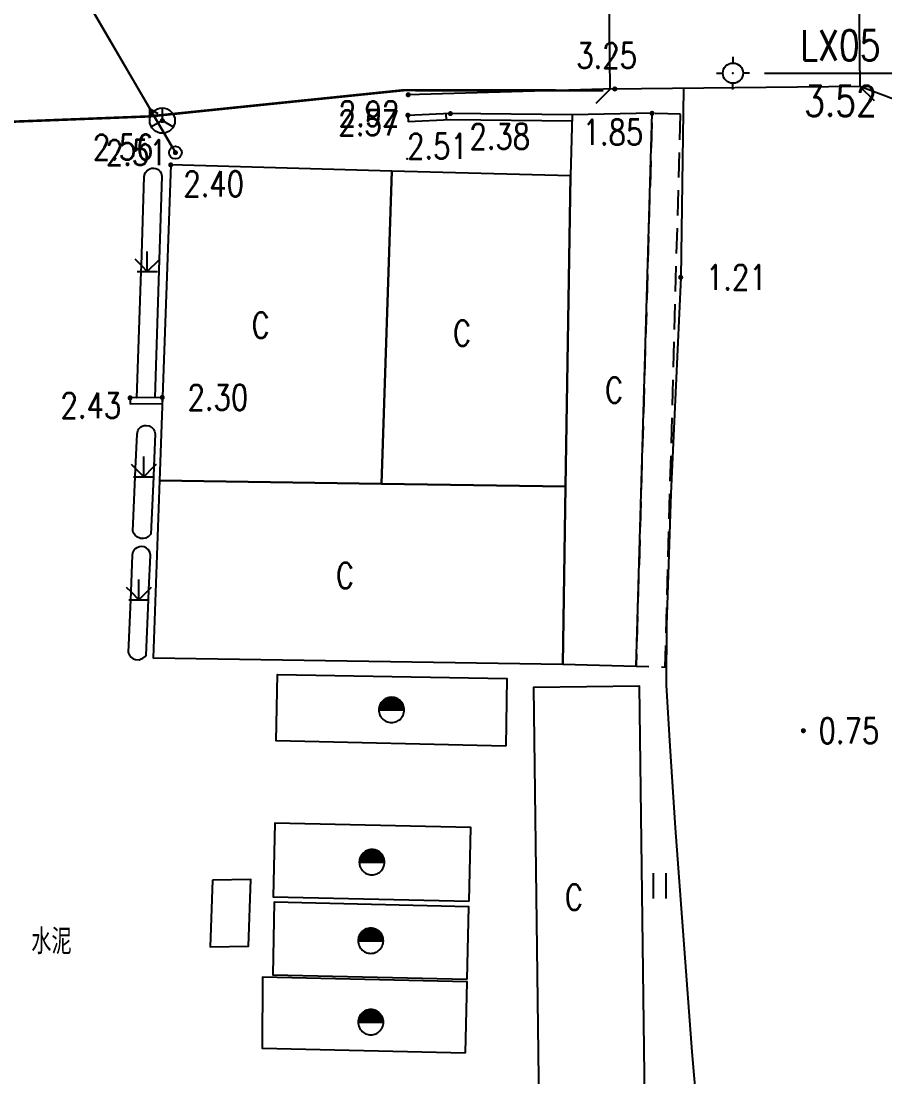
# Model space of a CAD drawing. Extents: x 500064 to 501389, y 2542464 to 2545400.
# Drawn here: x 500948.87 to 500983.03, y 2543162.53 to 2543204.27 of the extents above; entities that cross this region are included whole.
import ezdxf
from ezdxf.enums import TextEntityAlignment as Align

# ---------------------------------------------------------------- set-up
doc = ezdxf.new("R2010")
doc.units = 0
doc.header["$LTSCALE"] = 0.5
doc.linetypes.add('CENTER', pattern=[50.8, 31.75, -6.35, 6.35, -6.35])
doc.linetypes.add('X5', pattern=[3, 2, -1])
doc.layers.get('0').update_dxf_attribs({"linetype": 'CONTINUOUS', "lineweight": 5})
doc.layers.add('GCD', color=8, linetype='CONTINUOUS')
doc.layers.add('地形图', color=8, linetype='CONTINUOUS')
doc.styles.add('HZ', font='romans.shx', dxfattribs={"width": 0.8, "bigfont": 'hztxt.shx'})
doc.linetypes.add('10421', pattern='A,2,[150,AAA.SHX,S=1,R=0,X=0,Y=1],1e-11', length=2)
doc.linetypes.add('10422', pattern='A,2,[150,AAA.SHX,S=1,R=0,X=0,Y=1],2,[177,AAA.SHX,S=1,R=0,X=0,Y=0.8],1e-09', length=4)

# ---------------------------------------------------------------- blocks, each defined once
blk = doc.blocks.new('gc116')
for p, q in [((0, 1.3), (0, 0.8)), ((-1.3, 0), (-0.8, 0)), ((1.3, 0), (0.8, 0)), ((0, -1.3), (0, -0.8))]:
    blk.add_line(p, q)
blk.add_circle((0, 0), 0.8)
blk.add_point((0, 0))
blk = doc.blocks.new('gc170')
at = {"linetype": 'Continuous'}
blk.add_circle((0, 0), 0.5, dxfattribs=at)
blk = doc.blocks.new('gc013b')
at = {"linetype": 'Continuous'}
blk.add_line((0.5, 0), (4, 0), dxfattribs=at)
at = {"linetype": 'Continuous', "flags": 128}
blk.add_lwpolyline([(3.388, 0.354), (4, 0), (3.388, -0.354)], dxfattribs=at)
blk = doc.blocks.new('GC200')
at = {"linetype": 'Continuous', "const_width": 0.2, "flags": 128}
blk.add_lwpolyline([(-0.1, 0, 1), (0.1, 0, 1)], format="xyb", close=True, dxfattribs=at)
blk = doc.blocks.new('gc048')
for q in [(0, 1), (-0.866, -0.5), (0.866, -0.5)]:
    blk.add_line((0, 0), q)
blk.add_circle((0, 0), 1)

msp = doc.modelspace()

# ---------------------------------------------------------------- linework, layer by layer
at = {"layer": '地形图', "linetype": 'Continuous'}
for p, q in [((500951.577, 2543204.898), (500953.967, 2543200.8)), ((500978.274, 2543202.215), (500984.274, 2543202.215)), ((500972.164, 2543201.586), (500971.604, 2543201.015)), ((500982.038, 2543201.686), (500972.164, 2543201.586)), ((500982.038, 2543201.686), (500982.61, 2543201.126)), ((500965.667, 2543200.604), (500965.679, 2543200.355)), ((500964.169, 2543200.534), (500964.181, 2543200.284)), ((500970.667, 2543200.565), (500970.66, 2543200.315)), ((500953.182, 2543189.375), (500953.186, 2543189.125)), ((500954.455, 2543189.394), (500954.447, 2543189.144))]:
    msp.add_line(p, q, dxfattribs=at)
at = {"layer": '地形图', "linetype": 'Continuous', "flags": 128}
msp.add_lwpolyline([(500972.114, 2543206.548), (500981.988, 2543206.648), (500982.038, 2543201.686), (500972.164, 2543201.586)], close=True, dxfattribs=at)
for points in [[(500950.695, 2543206.41), (500954.975, 2543199.072)], [(500970.667, 2543200.565), (500965.851, 2543200.613), (500964.169, 2543200.534)], [(500970.66, 2543200.315), (500965.856, 2543200.363), (500964.181, 2543200.284)], [(500954.447, 2543189.144), (500953.186, 2543189.125)]]:
    msp.add_lwpolyline(points, dxfattribs=at)
at = {"layer": '地形图', "linetype": 'Continuous', "const_width": 0.1}
msp.add_lwpolyline([(500850.517, 2543005.948), (500853.029, 2543012.401), (500853.119, 2543012.632), (500855.767, 2543019.898), (500866.887, 2543043.639), (500870.881, 2543052.018), (500875.567, 2543064.709), (500877.172, 2543074.102), (500877.457, 2543075.769), (500878.553, 2543089.964), (500879.152, 2543132.117), (500876.635, 2543182.176), (500875.783, 2543196.785), (500880.942, 2543198.414), (500929.447, 2543199.555), (500953.948, 2543200.504), (500963.999, 2543201.539), (500971.892, 2543201.528)], dxfattribs=at)
at = {"layer": '地形图', "linetype": '10422', "flags": 128}
msp.add_lwpolyline([(500972.351, 2543201.588), (500964.181, 2543201.36)], dxfattribs=at)
at = {"layer": '地形图', "linetype": '10421'}
for points in [[(500975.063, 2543201.597), (500974.956, 2543194.14), (500974.567, 2543185.59), (500974.391, 2543180.386), (500974.383, 2543178.017), (500974.526, 2543175.601), (500974.734, 2543172.371), (500975.395, 2543163.518), (500975.575, 2543161.38), (500975.527, 2543158.429), (500975.379, 2543150.451), (500975.311, 2543146.98), (500975.4, 2543141.594), (500975.638, 2543135.412), (500975.859, 2543132.255), (500976.257, 2543129.95), (500976.714, 2543127.423), (500977.088, 2543125.101), (500977.311, 2543123.031), (500977.43, 2543119.043), (500977.388, 2543116.149)], [(500981.793, 2543049.688), (500982.527, 2543050.782), (500982.705, 2543053.957), (500983.113, 2543058.568), (500983.518, 2543067.939), (500984.844, 2543074.84), (500985.738, 2543079.489), (500988.508, 2543087.203), (500988.877, 2543090.559), (500989.416, 2543101.294), (500988.462, 2543112.709), (500985.918, 2543129.036), (500985.844, 2543149.105), (500985.416, 2543162.278), (500985.047, 2543170.789), (500984.316, 2543200.828), (500982.038, 2543201.686)]]:
    msp.add_lwpolyline(points, dxfattribs=at)
at = {"layer": '地形图'}
for points in [[(500970.6, 2543198.151), (500970.395, 2543185.867), (500970.29, 2543178.845), (500973.193, 2543178.764), (500973.826, 2543200.626), (500970.667, 2543200.565)], [(500954.79, 2543198.586), (500954.347, 2543186.109), (500963.13, 2543185.977), (500963.537, 2543198.34)], [(500970.6, 2543198.151), (500963.537, 2543198.34), (500963.13, 2543185.977), (500970.395, 2543185.867)], [(500954.347, 2543186.109), (500954.097, 2543179.089), (500970.29, 2543178.845), (500970.395, 2543185.867), (500963.13, 2543185.977)], [(500969.342, 2543161.42), (500973.541, 2543161.594), (500973.327, 2543177.969), (500969.13, 2543177.916)], [(500956.438, 2543170.305), (500956.344, 2543167.672), (500957.865, 2543167.696), (500957.959, 2543170.329)]]:
    msp.add_lwpolyline(points, close=True, dxfattribs=at)
at = {"layer": '地形图', "linetype": 'X5', "flags": 128}
msp.add_lwpolyline([(500974.95, 2543200.595), (500973.826, 2543200.626), (500973.193, 2543178.764), (500974.34, 2543178.732)], close=True, dxfattribs=at)
at = {"layer": '地形图'}
for points in [[(500954.157, 2543189.39), (500953.456, 2543189.379), (500953.62, 2543194.366), (500953.628, 2543194.603), (500953.744, 2543198.123), (500953.786, 2543198.278), (500953.872, 2543198.382), (500953.959, 2543198.434), (500954.034, 2543198.456), (500954.128, 2543198.459), (500954.197, 2543198.446), (500954.27, 2543198.414), (500954.334, 2543198.366), (500954.371, 2543198.325), (500954.411, 2543198.26), (500954.432, 2543198.202), (500954.443, 2543198.143), (500954.335, 2543194.836), (500954.157, 2543189.39)], [(500953.865, 2543194.366), (500953.865, 2543195.166)], [(500953.365, 2543194.866), (500953.628, 2543194.603), (500953.865, 2543194.366)], [(500953.865, 2543194.366), (500954.335, 2543194.836), (500954.365, 2543194.866)], [(500953.465, 2543194.366), (500953.62, 2543194.366), (500953.865, 2543194.366), (500954.265, 2543194.366)], [(500953.709, 2543183.81), (500953.6, 2543183.816), (500953.539, 2543183.834), (500953.47, 2543183.867), (500953.383, 2543183.941), (500953.338, 2543184.001), (500953.297, 2543184.099), (500953.387, 2543186.258), (500953.4, 2543186.582), (500953.457, 2543187.939), (500953.489, 2543188.075), (500953.531, 2543188.144), (500953.614, 2543188.223), (500953.664, 2543188.252), (500953.744, 2543188.278), (500953.819, 2543188.286), (500953.937, 2543188.266), (500954.059, 2543188.194), (500954.114, 2543188.132), (500954.155, 2543188.056), (500954.179, 2543187.95), (500954.123, 2543186.657), (500954.106, 2543186.258), (500954.007, 2543183.989), (500953.894, 2543183.874), (500953.801, 2543183.829), (500953.709, 2543183.81)], [(500953.724, 2543186.258), (500953.724, 2543187.058)], [(500953.224, 2543186.758), (500953.4, 2543186.582), (500953.724, 2543186.258)], [(500953.724, 2543186.258), (500954.123, 2543186.657), (500954.224, 2543186.758)], [(500953.324, 2543186.258), (500953.387, 2543186.258), (500953.724, 2543186.258), (500954.106, 2543186.258), (500954.124, 2543186.258)], [(500953.537, 2543179.022), (500953.6, 2543179.036), (500953.69, 2543179.076), (500953.78, 2543179.15), (500953.817, 2543179.199), (500953.912, 2543181.393), (500953.929, 2543181.788), (500953.989, 2543183.159), (500953.964, 2543183.269), (500953.893, 2543183.38), (500953.828, 2543183.435), (500953.74, 2543183.478), (500953.635, 2543183.496), (500953.555, 2543183.488), (500953.454, 2543183.451), (500953.384, 2543183.4), (500953.32, 2543183.323), (500953.284, 2543183.244), (500953.267, 2543183.149), (500953.207, 2543181.72), (500953.194, 2543181.393), (500953.107, 2543179.309), (500953.159, 2543179.194), (500953.221, 2543179.122), (500953.309, 2543179.061), (500953.398, 2543179.029), (500953.537, 2543179.022)], [(500953.034, 2543181.893), (500953.207, 2543181.72), (500953.534, 2543181.393)], [(500953.534, 2543181.393), (500953.534, 2543182.193)], [(500953.534, 2543181.393), (500953.929, 2543181.788), (500954.034, 2543181.893)], [(500953.134, 2543181.393), (500953.194, 2543181.393), (500953.534, 2543181.393), (500953.912, 2543181.393), (500953.934, 2543181.393)], [(500968.035, 2543175.607), (500958.96, 2543175.817), (500959.009, 2543178.442), (500968.084, 2543178.274), (500968.035, 2543175.607)], [(500963.522, 2543176.535), (500963.574, 2543176.538), (500963.626, 2543176.546), (500963.677, 2543176.56), (500963.725, 2543176.578), (500963.772, 2543176.602), (500963.816, 2543176.631), (500963.857, 2543176.663), (500963.894, 2543176.7), (500963.927, 2543176.741), (500963.955, 2543176.785), (500963.979, 2543176.832), (500963.998, 2543176.881), (500964.011, 2543176.931), (500964.019, 2543176.983), (500964.022, 2543177.035), (500964.019, 2543177.085), (500964.019, 2543177.087), (500964.012, 2543177.135), (500964.011, 2543177.139), (500963.999, 2543177.184), (500963.999, 2543177.185), (500963.998, 2543177.19), (500963.981, 2543177.233), (500963.98, 2543177.235), (500963.979, 2543177.238), (500963.957, 2543177.282), (500963.955, 2543177.285), (500963.927, 2543177.329), (500963.926, 2543177.33), (500963.922, 2543177.335), (500963.894, 2543177.37), (500963.886, 2543177.378), (500963.879, 2543177.385), (500963.857, 2543177.407), (500963.834, 2543177.426), (500963.821, 2543177.435), (500963.816, 2543177.44), (500963.772, 2543177.468), (500963.765, 2543177.472), (500963.74, 2543177.485), (500963.739, 2543177.485), (500963.725, 2543177.492), (500963.677, 2543177.511), (500963.656, 2543177.516), (500963.654, 2543177.517), (500963.626, 2543177.524), (500963.574, 2543177.532), (500963.522, 2543177.535), (500963.47, 2543177.532), (500963.418, 2543177.524), (500963.367, 2543177.511), (500963.343, 2543177.501), (500963.341, 2543177.5), (500963.319, 2543177.491), (500963.306, 2543177.486), (500963.304, 2543177.485), (500963.272, 2543177.468), (500963.238, 2543177.446), (500963.228, 2543177.439), (500963.222, 2543177.435), (500963.187, 2543177.407), (500963.173, 2543177.393), (500963.165, 2543177.385), (500963.15, 2543177.37), (500963.127, 2543177.34), (500963.122, 2543177.335), (500963.118, 2543177.329), (500963.091, 2543177.288), (500963.089, 2543177.285), (500963.065, 2543177.238), (500963.065, 2543177.237), (500963.064, 2543177.235), (500963.046, 2543177.19), (500963.046, 2543177.186), (500963.045, 2543177.185), (500963.033, 2543177.139), (500963.032, 2543177.136), (500963.025, 2543177.087), (500963.025, 2543177.085), (500963.022, 2543177.035), (500963.025, 2543176.983), (500963.033, 2543176.931), (500963.046, 2543176.881), (500963.065, 2543176.832), (500963.089, 2543176.785), (500963.118, 2543176.741), (500963.15, 2543176.7), (500963.187, 2543176.663), (500963.228, 2543176.631), (500963.272, 2543176.602), (500963.319, 2543176.578), (500963.367, 2543176.56), (500963.418, 2543176.546), (500963.47, 2543176.538), (500963.522, 2543176.535)], [(500963.046, 2543177.186), (500963.981, 2543177.233)], [(500963.065, 2543177.237), (500963.064, 2543177.235)], [(500963.98, 2543177.235), (500963.064, 2543177.235)], [(500963.065, 2543177.237), (500963.957, 2543177.282)], [(500963.091, 2543177.288), (500963.089, 2543177.285)], [(500963.955, 2543177.285), (500963.089, 2543177.285)], [(500963.091, 2543177.288), (500963.926, 2543177.33)], [(500963.127, 2543177.34), (500963.122, 2543177.335)], [(500963.922, 2543177.335), (500963.122, 2543177.335)], [(500963.127, 2543177.34), (500963.886, 2543177.378)], [(500963.173, 2543177.393), (500963.165, 2543177.385)], [(500963.879, 2543177.385), (500963.165, 2543177.385)], [(500963.173, 2543177.393), (500963.834, 2543177.426)], [(500963.238, 2543177.446), (500963.228, 2543177.439), (500963.222, 2543177.435)], [(500963.821, 2543177.435), (500963.222, 2543177.435)], [(500963.238, 2543177.446), (500963.765, 2543177.472)], [(500963.341, 2543177.5), (500963.319, 2543177.491), (500963.306, 2543177.486), (500963.304, 2543177.485)], [(500963.74, 2543177.485), (500963.739, 2543177.485), (500963.306, 2543177.486), (500963.304, 2543177.485)], [(500963.341, 2543177.5), (500963.343, 2543177.501), (500963.654, 2543177.517), (500963.656, 2543177.516)], [(500963.765, 2543177.472), (500963.74, 2543177.485)], [(500963.834, 2543177.426), (500963.821, 2543177.435)], [(500963.886, 2543177.378), (500963.879, 2543177.385)], [(500963.926, 2543177.33), (500963.922, 2543177.335)], [(500963.957, 2543177.282), (500963.955, 2543177.285)], [(500963.981, 2543177.233), (500963.98, 2543177.235)], [(500963.022, 2543177.035), (500964.019, 2543177.085)], [(500963.022, 2543177.035), (500964.022, 2543177.035)], [(500963.025, 2543177.085), (500964.012, 2543177.135)], [(500964.019, 2543177.085), (500963.025, 2543177.085)], [(500963.032, 2543177.136), (500963.999, 2543177.184)], [(500964.012, 2543177.135), (500963.032, 2543177.136)], [(500963.046, 2543177.186), (500963.045, 2543177.185)], [(500963.999, 2543177.185), (500963.045, 2543177.185)], [(500963.999, 2543177.184), (500963.999, 2543177.185)], [(500966.586, 2543169.467), (500966.654, 2543172.386), (500958.903, 2543172.564), (500958.845, 2543169.646), (500966.586, 2543169.467)], [(500962.747, 2543170.516), (500962.799, 2543170.519), (500962.851, 2543170.527), (500962.902, 2543170.54), (500962.951, 2543170.559), (500962.997, 2543170.583), (500963.041, 2543170.611), (500963.082, 2543170.644), (500963.119, 2543170.681), (500963.152, 2543170.722), (500963.18, 2543170.766), (500963.204, 2543170.813), (500963.223, 2543170.861), (500963.236, 2543170.912), (500963.244, 2543170.964), (500963.247, 2543171.016), (500963.245, 2543171.066), (500963.244, 2543171.068), (500963.237, 2543171.116), (500963.236, 2543171.12), (500963.225, 2543171.165), (500963.224, 2543171.166), (500963.223, 2543171.17), (500963.206, 2543171.214), (500963.205, 2543171.216), (500963.204, 2543171.219), (500963.182, 2543171.263), (500963.18, 2543171.266), (500963.152, 2543171.31), (500963.151, 2543171.311), (500963.147, 2543171.316), (500963.119, 2543171.35), (500963.111, 2543171.359), (500963.103, 2543171.366), (500963.082, 2543171.387), (500963.059, 2543171.406), (500963.047, 2543171.416), (500963.041, 2543171.42), (500962.997, 2543171.449), (500962.99, 2543171.453), (500962.965, 2543171.465), (500962.964, 2543171.466), (500962.951, 2543171.473), (500962.902, 2543171.491), (500962.881, 2543171.497), (500962.879, 2543171.497), (500962.851, 2543171.505), (500962.799, 2543171.513), (500962.747, 2543171.516), (500962.695, 2543171.513), (500962.643, 2543171.505), (500962.593, 2543171.491), (500962.568, 2543171.482), (500962.566, 2543171.481), (500962.544, 2543171.472), (500962.531, 2543171.467), (500962.529, 2543171.466), (500962.497, 2543171.449), (500962.463, 2543171.427), (500962.453, 2543171.42), (500962.447, 2543171.416), (500962.413, 2543171.387), (500962.399, 2543171.373), (500962.39, 2543171.366), (500962.376, 2543171.35), (500962.352, 2543171.321), (500962.347, 2543171.316), (500962.343, 2543171.31), (500962.316, 2543171.269), (500962.314, 2543171.266), (500962.29, 2543171.219), (500962.29, 2543171.218), (500962.289, 2543171.216), (500962.272, 2543171.17), (500962.271, 2543171.167), (500962.271, 2543171.166), (500962.258, 2543171.12), (500962.258, 2543171.116), (500962.25, 2543171.068), (500962.25, 2543171.066), (500962.247, 2543171.016), (500962.25, 2543170.964), (500962.258, 2543170.912), (500962.272, 2543170.861), (500962.29, 2543170.813), (500962.314, 2543170.766), (500962.343, 2543170.722), (500962.376, 2543170.681), (500962.413, 2543170.644), (500962.453, 2543170.611), (500962.497, 2543170.583), (500962.544, 2543170.559), (500962.593, 2543170.54), (500962.643, 2543170.527), (500962.695, 2543170.519), (500962.747, 2543170.516)], [(500962.352, 2543171.321), (500963.111, 2543171.359)], [(500962.399, 2543171.373), (500962.39, 2543171.366)], [(500963.103, 2543171.366), (500962.39, 2543171.366)], [(500962.399, 2543171.373), (500963.059, 2543171.406)], [(500962.463, 2543171.427), (500962.453, 2543171.42), (500962.447, 2543171.416)], [(500963.047, 2543171.416), (500962.447, 2543171.416)], [(500962.463, 2543171.427), (500962.99, 2543171.453)], [(500962.566, 2543171.481), (500962.544, 2543171.472), (500962.531, 2543171.467), (500962.529, 2543171.466)], [(500962.965, 2543171.465), (500962.964, 2543171.466), (500962.531, 2543171.467), (500962.529, 2543171.466)], [(500962.566, 2543171.481), (500962.568, 2543171.482), (500962.879, 2543171.497), (500962.881, 2543171.497)], [(500962.99, 2543171.453), (500962.965, 2543171.465)], [(500963.059, 2543171.406), (500963.047, 2543171.416)], [(500963.111, 2543171.359), (500963.103, 2543171.366)], [(500962.247, 2543171.016), (500963.245, 2543171.066)], [(500962.247, 2543171.016), (500963.247, 2543171.016)], [(500962.25, 2543171.066), (500963.237, 2543171.116)], [(500963.245, 2543171.066), (500962.25, 2543171.066)], [(500962.258, 2543171.116), (500963.225, 2543171.165)], [(500963.237, 2543171.116), (500962.258, 2543171.116)], [(500962.271, 2543171.167), (500963.206, 2543171.214)], [(500962.271, 2543171.167), (500962.271, 2543171.166)], [(500963.224, 2543171.166), (500962.271, 2543171.166)], [(500962.29, 2543171.218), (500962.289, 2543171.216)], [(500963.205, 2543171.216), (500962.289, 2543171.216)], [(500962.29, 2543171.218), (500963.182, 2543171.263)], [(500962.316, 2543171.269), (500962.314, 2543171.266)], [(500963.18, 2543171.266), (500962.314, 2543171.266)], [(500962.316, 2543171.269), (500963.151, 2543171.311)], [(500962.352, 2543171.321), (500962.347, 2543171.316)], [(500963.147, 2543171.316), (500962.347, 2543171.316)], [(500963.151, 2543171.311), (500963.147, 2543171.316)], [(500963.182, 2543171.263), (500963.18, 2543171.266)], [(500963.206, 2543171.214), (500963.205, 2543171.216)], [(500963.225, 2543171.165), (500963.224, 2543171.166)], [(500973.876, 2543169.579), (500973.876, 2543170.579)], [(500974.376, 2543169.579), (500974.376, 2543170.579)], [(500966.515, 2543166.386), (500966.582, 2543169.254), (500958.876, 2543169.432), (500958.823, 2543166.564), (500966.515, 2543166.386)], [(500962.699, 2543167.409), (500962.751, 2543167.412), (500962.803, 2543167.42), (500962.854, 2543167.433), (500962.903, 2543167.452), (500962.949, 2543167.476), (500962.993, 2543167.504), (500963.034, 2543167.537), (500963.071, 2543167.574), (500963.104, 2543167.615), (500963.132, 2543167.659), (500963.156, 2543167.706), (500963.175, 2543167.754), (500963.188, 2543167.805), (500963.196, 2543167.857), (500963.199, 2543167.909), (500963.197, 2543167.959), (500963.196, 2543167.961), (500963.189, 2543168.009), (500963.188, 2543168.013), (500963.176, 2543168.058), (500963.176, 2543168.059), (500963.175, 2543168.064), (500963.158, 2543168.107), (500963.157, 2543168.109), (500963.156, 2543168.112), (500963.134, 2543168.156), (500963.132, 2543168.159), (500963.104, 2543168.203), (500963.103, 2543168.204), (500963.099, 2543168.209), (500963.071, 2543168.244), (500963.063, 2543168.252), (500963.055, 2543168.259), (500963.034, 2543168.281), (500963.011, 2543168.3), (500962.999, 2543168.309), (500962.993, 2543168.313), (500962.949, 2543168.342), (500962.942, 2543168.346), (500962.917, 2543168.358), (500962.916, 2543168.359), (500962.903, 2543168.366), (500962.854, 2543168.385), (500962.833, 2543168.39), (500962.831, 2543168.391), (500962.803, 2543168.398), (500962.751, 2543168.406), (500962.699, 2543168.409), (500962.647, 2543168.406), (500962.595, 2543168.398), (500962.545, 2543168.385), (500962.52, 2543168.375), (500962.518, 2543168.374), (500962.496, 2543168.365), (500962.483, 2543168.36), (500962.481, 2543168.359), (500962.449, 2543168.342), (500962.415, 2543168.32), (500962.405, 2543168.313), (500962.399, 2543168.309), (500962.365, 2543168.281), (500962.351, 2543168.267), (500962.342, 2543168.259), (500962.328, 2543168.244), (500962.304, 2543168.214), (500962.299, 2543168.209), (500962.295, 2543168.203), (500962.268, 2543168.162), (500962.266, 2543168.159), (500962.242, 2543168.112), (500962.242, 2543168.111), (500962.241, 2543168.109), (500962.224, 2543168.064), (500962.223, 2543168.06), (500962.222, 2543168.059), (500962.21, 2543168.013), (500962.21, 2543168.01), (500962.202, 2543167.961), (500962.202, 2543167.959), (500962.199, 2543167.909), (500962.202, 2543167.857), (500962.21, 2543167.805), (500962.224, 2543167.754), (500962.242, 2543167.706), (500962.266, 2543167.659), (500962.295, 2543167.615), (500962.328, 2543167.574), (500962.365, 2543167.537), (500962.405, 2543167.504), (500962.449, 2543167.476), (500962.496, 2543167.452), (500962.545, 2543167.433), (500962.595, 2543167.42), (500962.647, 2543167.412), (500962.699, 2543167.409)], [(500962.21, 2543168.01), (500963.176, 2543168.058)], [(500962.223, 2543168.06), (500962.222, 2543168.059)], [(500963.176, 2543168.059), (500962.222, 2543168.059)], [(500962.223, 2543168.06), (500963.158, 2543168.107)], [(500962.242, 2543168.111), (500962.241, 2543168.109)], [(500963.157, 2543168.109), (500962.241, 2543168.109)], [(500962.242, 2543168.111), (500963.134, 2543168.156)], [(500962.268, 2543168.162), (500962.266, 2543168.159)], [(500963.132, 2543168.159), (500962.266, 2543168.159)], [(500962.268, 2543168.162), (500963.103, 2543168.204)], [(500962.304, 2543168.214), (500962.299, 2543168.209)], [(500963.099, 2543168.209), (500962.299, 2543168.209)], [(500962.304, 2543168.214), (500963.063, 2543168.252)], [(500962.351, 2543168.267), (500962.342, 2543168.259)], [(500963.055, 2543168.259), (500962.342, 2543168.259)], [(500962.351, 2543168.267), (500963.011, 2543168.3)], [(500962.415, 2543168.32), (500962.405, 2543168.313), (500962.399, 2543168.309)], [(500962.999, 2543168.309), (500962.399, 2543168.309)], [(500962.415, 2543168.32), (500962.942, 2543168.346)], [(500962.518, 2543168.374), (500962.496, 2543168.365), (500962.483, 2543168.36), (500962.481, 2543168.359)], [(500962.917, 2543168.358), (500962.916, 2543168.359), (500962.483, 2543168.36), (500962.481, 2543168.359)], [(500962.518, 2543168.374), (500962.52, 2543168.375), (500962.831, 2543168.391), (500962.833, 2543168.39)], [(500962.942, 2543168.346), (500962.917, 2543168.358)], [(500963.011, 2543168.3), (500962.999, 2543168.309)], [(500963.063, 2543168.252), (500963.055, 2543168.259)], [(500963.103, 2543168.204), (500963.099, 2543168.209)], [(500963.134, 2543168.156), (500963.132, 2543168.159)], [(500963.158, 2543168.107), (500963.157, 2543168.109)], [(500963.176, 2543168.058), (500963.176, 2543168.059)], [(500962.199, 2543167.909), (500963.197, 2543167.959)], [(500962.199, 2543167.909), (500963.199, 2543167.909)], [(500962.202, 2543167.959), (500963.189, 2543168.009)], [(500963.197, 2543167.959), (500962.202, 2543167.959)], [(500963.189, 2543168.009), (500962.21, 2543168.01)], [(500966.448, 2543163.471), (500966.513, 2543166.28), (500958.418, 2543166.466), (500958.402, 2543163.656), (500966.448, 2543163.471)], [(500962.701, 2543164.188), (500962.753, 2543164.191), (500962.805, 2543164.199), (500962.855, 2543164.212), (500962.904, 2543164.231), (500962.951, 2543164.255), (500962.995, 2543164.283), (500963.035, 2543164.316), (500963.072, 2543164.353), (500963.105, 2543164.394), (500963.134, 2543164.438), (500963.158, 2543164.485), (500963.176, 2543164.533), (500963.19, 2543164.584), (500963.198, 2543164.636), (500963.201, 2543164.688), (500963.198, 2543164.738), (500963.198, 2543164.74), (500963.191, 2543164.788), (500963.19, 2543164.792), (500963.178, 2543164.837), (500963.178, 2543164.838), (500963.176, 2543164.842), (500963.16, 2543164.886), (500963.159, 2543164.888), (500963.158, 2543164.891), (500963.136, 2543164.935), (500963.134, 2543164.938), (500963.105, 2543164.982), (500963.104, 2543164.983), (500963.1, 2543164.988), (500963.072, 2543165.022), (500963.064, 2543165.031), (500963.057, 2543165.038), (500963.035, 2543165.059), (500963.013, 2543165.078), (500963, 2543165.088), (500962.995, 2543165.092), (500962.951, 2543165.121), (500962.943, 2543165.125), (500962.918, 2543165.137), (500962.917, 2543165.138), (500962.904, 2543165.145), (500962.855, 2543165.163), (500962.835, 2543165.169), (500962.833, 2543165.17), (500962.805, 2543165.177), (500962.753, 2543165.185), (500962.701, 2543165.188), (500962.649, 2543165.185), (500962.597, 2543165.177), (500962.546, 2543165.163), (500962.522, 2543165.154), (500962.52, 2543165.153), (500962.498, 2543165.144), (500962.485, 2543165.139), (500962.483, 2543165.138), (500962.451, 2543165.121), (500962.417, 2543165.099), (500962.407, 2543165.092), (500962.401, 2543165.088), (500962.366, 2543165.059), (500962.352, 2543165.046), (500962.344, 2543165.038), (500962.329, 2543165.022), (500962.305, 2543164.993), (500962.301, 2543164.988), (500962.296, 2543164.982), (500962.27, 2543164.941), (500962.268, 2543164.938), (500962.244, 2543164.891), (500962.244, 2543164.89), (500962.243, 2543164.888), (500962.225, 2543164.842), (500962.224, 2543164.839), (500962.224, 2543164.838), (500962.212, 2543164.792), (500962.211, 2543164.788), (500962.204, 2543164.74), (500962.203, 2543164.738), (500962.201, 2543164.688), (500962.204, 2543164.636), (500962.212, 2543164.584), (500962.225, 2543164.533), (500962.244, 2543164.485), (500962.268, 2543164.438), (500962.296, 2543164.394), (500962.329, 2543164.353), (500962.366, 2543164.316), (500962.407, 2543164.283), (500962.451, 2543164.255), (500962.497, 2543164.231), (500962.546, 2543164.212), (500962.597, 2543164.199), (500962.649, 2543164.191), (500962.701, 2543164.188)], [(500962.417, 2543165.099), (500962.407, 2543165.092), (500962.401, 2543165.088)], [(500962.417, 2543165.099), (500962.943, 2543165.125)], [(500962.52, 2543165.153), (500962.498, 2543165.144), (500962.485, 2543165.139), (500962.483, 2543165.138)], [(500962.918, 2543165.137), (500962.917, 2543165.138), (500962.485, 2543165.139), (500962.483, 2543165.138)], [(500962.52, 2543165.153), (500962.522, 2543165.154), (500962.833, 2543165.17), (500962.835, 2543165.169)], [(500962.943, 2543165.125), (500962.918, 2543165.137)], [(500962.201, 2543164.688), (500963.198, 2543164.738)], [(500962.201, 2543164.688), (500963.201, 2543164.688)], [(500962.203, 2543164.738), (500963.191, 2543164.788)], [(500963.198, 2543164.738), (500962.203, 2543164.738)], [(500962.211, 2543164.788), (500963.178, 2543164.837)], [(500963.191, 2543164.788), (500962.211, 2543164.788)], [(500962.224, 2543164.839), (500963.16, 2543164.886)], [(500962.224, 2543164.839), (500962.224, 2543164.838)], [(500963.178, 2543164.838), (500962.224, 2543164.838)], [(500962.244, 2543164.89), (500962.243, 2543164.888)], [(500963.159, 2543164.888), (500962.243, 2543164.888)], [(500962.244, 2543164.89), (500963.136, 2543164.935)], [(500962.27, 2543164.941), (500962.268, 2543164.938)], [(500963.134, 2543164.938), (500962.268, 2543164.938)], [(500962.27, 2543164.941), (500963.104, 2543164.983)], [(500962.305, 2543164.993), (500962.301, 2543164.988)], [(500963.1, 2543164.988), (500962.301, 2543164.988)], [(500962.305, 2543164.993), (500963.064, 2543165.031)], [(500962.352, 2543165.046), (500962.344, 2543165.038)], [(500963.057, 2543165.038), (500962.344, 2543165.038)], [(500962.352, 2543165.046), (500963.013, 2543165.078)], [(500963, 2543165.088), (500962.401, 2543165.088)], [(500963.013, 2543165.078), (500963, 2543165.088)], [(500963.064, 2543165.031), (500963.057, 2543165.038)], [(500963.104, 2543164.983), (500963.1, 2543164.988)], [(500963.136, 2543164.935), (500963.134, 2543164.938)], [(500963.16, 2543164.886), (500963.159, 2543164.888)], [(500963.178, 2543164.837), (500963.178, 2543164.838)]]:
    msp.add_lwpolyline(points, dxfattribs=at)
at = {"layer": '地形图', "linetype": 'Continuous', "elevation": 2.3, "flags": 128}
msp.add_lwpolyline([(500954.455, 2543189.394), (500953.182, 2543189.375)], dxfattribs=at)
at = {"layer": '地形图', "linetype": 'CENTER'}
msp.add_point((500964.136, 2543198.826, 2.51), dxfattribs=at)

# ---------------------------------------------------------------- block references
at = {"layer": '地形图', "linetype": 'Continuous'}
ref = msp.add_blockref('GC200', (500972.351, 2543201.588, 3.253), dxfattribs=dict(at, xscale=0.5, yscale=0.5, zscale=0.5))
ref.add_attrib('height', '3.25', dxfattribs={"layer": 'GCD', "linetype": 'Continuous', "height": 1, "style": 'HZ', "width": 0.8}).set_placement((500970.828, 2543202.909, 3.25), align=Align.MIDDLE_LEFT)
at = {"layer": '地形图', "linetype": 'Continuous', "xscale": 0.5, "yscale": 0.5}
for name, p in [('gc116', (500977.024, 2543202.215, 3.517)), ('gc048', (500954.459, 2543200.337, 2.555)), ('gc170', (500954.975, 2543199.072))]:
    msp.add_blockref(name, p, dxfattribs=at)
at = {"layer": '地形图', "linetype": 'Continuous'}
ref = msp.add_blockref('GC200', (500964.181, 2543201.36, 2.915), dxfattribs=dict(at, xscale=0.5, yscale=0.5, zscale=0.5))
ref.add_attrib('height', '2.92', dxfattribs={"layer": 'GCD', "linetype": 'Continuous', "height": 1, "style": 'HZ', "width": 0.8}).set_placement((500961.431, 2543200.61, 2.92), align=Align.MIDDLE_LEFT)
at = {"layer": '地形图', "linetype": 'Continuous', "xscale": 0.4999999999367113, "yscale": 0.5, "rotation": 120.2534215228315}
msp.add_blockref('gc013b', (500954.975, 2543199.072), dxfattribs=at)
at = {"layer": '地形图', "linetype": 'Continuous'}
ref = msp.add_blockref('GC200', (500964.169, 2543200.55, 2.565), dxfattribs=dict(at, xscale=0.5, yscale=0.5, zscale=0.5))
ref.add_attrib('height', '2.57', dxfattribs={"layer": 'GCD', "linetype": 'Continuous', "height": 1, "style": 'HZ', "width": 0.8}).set_placement((500961.419, 2543200.25, 2.57), align=Align.MIDDLE_LEFT)
ref = msp.add_blockref('GC200', (500965.851, 2543200.613, 2.382), dxfattribs=dict(at, xscale=0.5, yscale=0.5, zscale=0.5))
ref.add_attrib('height', '2.38', dxfattribs={"layer": 'GCD', "linetype": 'Continuous', "height": 1, "style": 'HZ', "width": 0.8}).set_placement((500966.601, 2543199.713, 2.38), align=Align.MIDDLE_LEFT)
ref = msp.add_blockref('GC200', (500973.826, 2543200.626, 1.852), dxfattribs=dict(at, xscale=0.5, yscale=0.5, zscale=0.5))
ref.add_attrib('height', '1.85', dxfattribs={"layer": 'GCD', "linetype": 'Continuous', "height": 1, "style": 'HZ', "width": 0.8}).set_placement((500971.076, 2543199.876, 1.85), align=Align.MIDDLE_LEFT)
ref = msp.add_blockref('GC200', (500954.459, 2543200.337, 2.555), dxfattribs=dict(at, xscale=0.5, yscale=0.5, zscale=0.5))
ref.add_attrib('height', '2.56', dxfattribs={"layer": 'GCD', "linetype": 'Continuous', "height": 1, "style": 'HZ', "width": 0.8}).set_placement((500951.709, 2543199.287, 2.56), align=Align.MIDDLE_LEFT)
ref = msp.add_blockref('GC200', (500954.975, 2543199.072, 2.511), dxfattribs=dict(at, xscale=0.5, yscale=0.5, zscale=0.5))
ref.add_attrib('height', '2.51', dxfattribs={"layer": 'GCD', "linetype": 'Continuous', "height": 1, "style": 'HZ', "width": 0.8}).set_placement((500952.225, 2543199.072, 2.51), align=Align.MIDDLE_LEFT)
ref = msp.add_blockref('GC200', (500954.79, 2543198.586, 2.397), dxfattribs=dict(at, xscale=0.5, yscale=0.5, zscale=0.5))
ref.add_attrib('height', '2.40', dxfattribs={"layer": 'GCD', "linetype": 'Continuous', "height": 1, "style": 'HZ', "width": 0.8}).set_placement((500955.29, 2543197.836, 2.4), align=Align.MIDDLE_LEFT)
ref = msp.add_blockref('GC200', (500974.956, 2543194.14, 1.213), dxfattribs=dict(at, xscale=0.5, yscale=0.5, zscale=0.5))
ref.add_attrib('height', '1.21', dxfattribs={"layer": 'GCD', "linetype": 'Continuous', "height": 1, "style": 'HZ', "width": 0.8}).set_placement((500975.956, 2543194.14, 1.21), align=Align.MIDDLE_LEFT)
ref = msp.add_blockref('GC200', (500954.455, 2543189.394, 2.3), dxfattribs=dict(at, xscale=0.5, yscale=0.5, zscale=0.5))
ref.add_attrib('height', '2.30', dxfattribs={"layer": 'GCD', "linetype": 'Continuous', "height": 1, "style": 'HZ', "width": 0.8}).set_placement((500955.455, 2543189.394, 2.3), align=Align.MIDDLE_LEFT)
ref = msp.add_blockref('GC200', (500953.182, 2543189.375, 2.427), dxfattribs=dict(at, xscale=0.5, yscale=0.5, zscale=0.5))
ref.add_attrib('height', '2.43', dxfattribs={"layer": 'GCD', "linetype": 'Continuous', "height": 1, "style": 'HZ', "width": 0.8}).set_placement((500950.432, 2543189.075, 2.43), align=Align.MIDDLE_LEFT)
ref = msp.add_blockref('GC200', (500979.807, 2543176.213, 0.75), dxfattribs=dict(at, xscale=0.5, yscale=0.5, zscale=0.5))
ref.add_attrib('height', '0.75', dxfattribs={"layer": 'GCD', "linetype": 'Continuous', "height": 1, "style": 'HZ', "width": 0.8}).set_placement((500980.407, 2543176.213, 0.75), align=Align.MIDDLE_LEFT)

# ---------------------------------------------------------------- texts
at = {"layer": '地形图', "linetype": 'Continuous', "style": 'HZ', "width": 0.8}
for s, p in [('LX05', (500981.274, 2543203.315)), ('3.52', (500981.274, 2543201.115))]:
    msp.add_text(s, height=1.2, dxfattribs=at).set_placement(p, align=Align.MIDDLE)
at = {"layer": '地形图', "ltscale": 10, "style": 'HZ', "width": 0.8}
for s, p in [('2.51', (500964.136, 2543198.826)), ('C', (500957.987, 2543191.745)), ('C', (500965.95, 2543191.428)), ('C', (500971.961, 2543189.182)), ('C', (500961.321, 2543181.846)), ('C', (500970.373, 2543169.126)), ('水泥', (500949.273, 2543167.377))]:
    msp.add_text(s, height=1, dxfattribs=at).set_placement(p)

doc.saveas('drawing.dxf')
